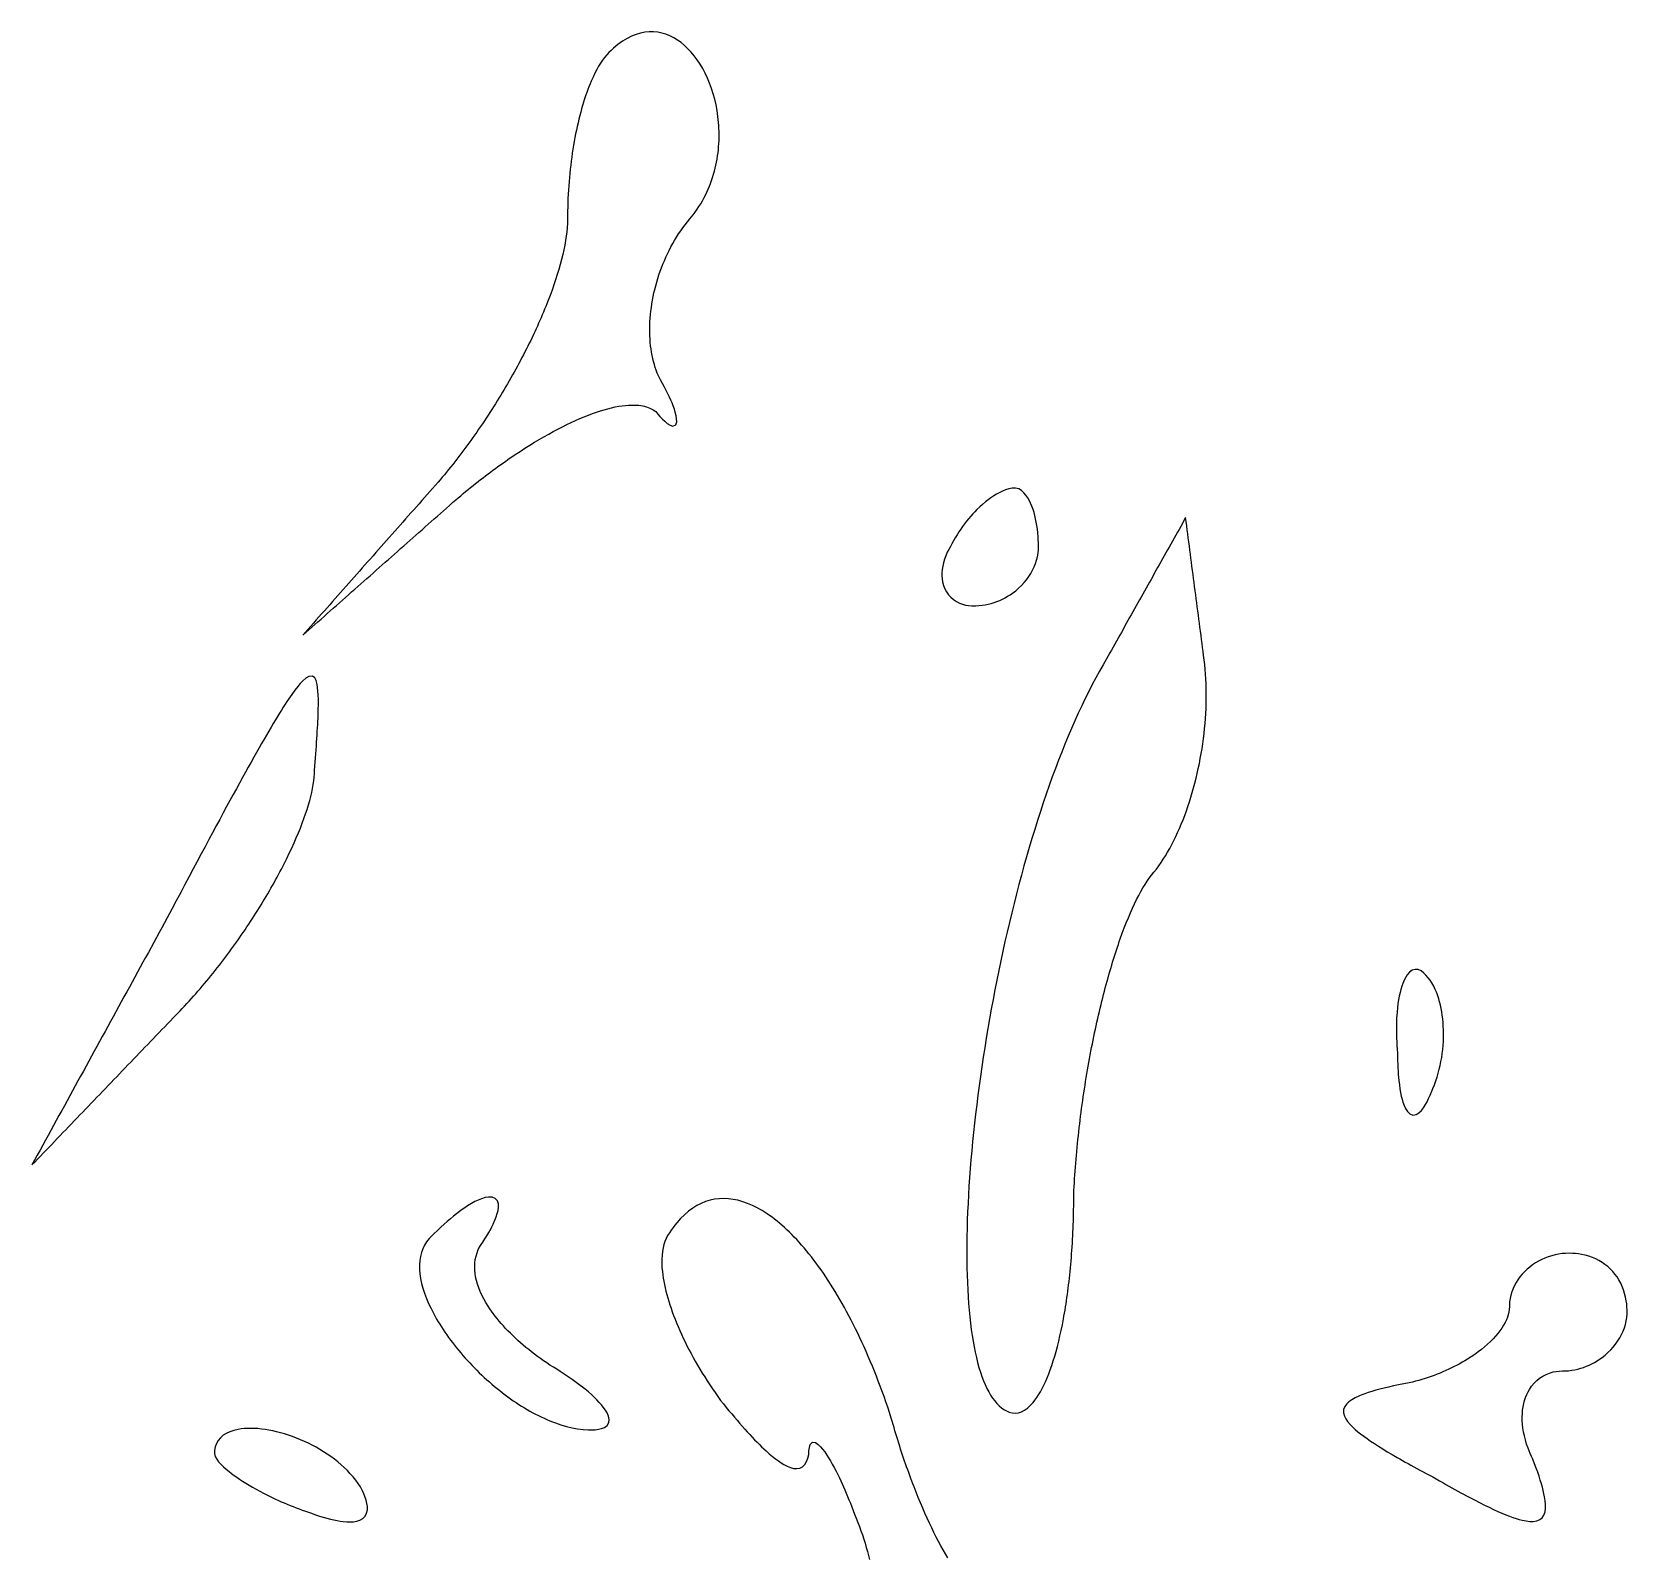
# Model space of a CAD drawing. Header units: metres. Extents: x 11 to 1970, y 60 to 2209.
# Drawn here: x 1389 to 1660, y 288.4 to 547.5 of the extents above; entities that cross this region are included whole.
import ezdxf

# ---------------------------------------------------------------- set-up
doc = ezdxf.new("R2010")
doc.units = ezdxf.units.M

msp = doc.modelspace()

# ---------------------------------------------------------------- linework, layer by layer
for points in [[(1487, 544), (1486.642754, 543.618616), (1486.291232, 543.195328), (1485.945758, 542.731432), (1485.606656, 542.228224), (1485.27425, 541.687), (1484.948864, 541.109056), (1484.630822, 540.495688), (1484.320448, 539.848192), (1484.018066, 539.167864), (1483.821078, 538.696712), (1483.627882, 538.211928), (1483.438574, 537.713896), (1483.25325, 537.203), (1483.072006, 536.679624), (1482.894938, 536.144152), (1482.722142, 535.596968), (1482.553714, 535.038456), (1482.38975, 534.469), (1482.230346, 533.888984), (1482.075598, 533.298792), (1481.925602, 532.698808), (1481.780454, 532.089416), (1481.64025, 531.471), (1481.505086, 530.843944), (1481.375058, 530.208632), (1481.250262, 529.565448), (1481.130794, 528.914776), (1481.01675, 528.257), (1480.908226, 527.592504), (1480.805318, 526.921672), (1480.708122, 526.244888), (1480.616734, 525.562536), (1480.53125, 524.875), (1480.451766, 524.182664), (1480.378378, 523.485912), (1480.311182, 522.785128), (1480.250274, 522.080696), (1480.19575, 521.373), (1480.147706, 520.662424), (1480.106238, 519.949352), (1480.071442, 519.234168), (1480.043414, 518.517256), (1480.02225, 517.799), (1480.008046, 517.079784), (1480.000898, 516.359992), (1479.997008, 515.667315), (1479.973216, 514.986105), (1479.926, 514.284375), (1479.855744, 513.562845), (1479.762832, 512.822235), (1479.647648, 512.063265), (1479.510576, 511.286655), (1479.352, 510.493125), (1479.172304, 509.683395), (1478.971872, 508.858185), (1478.751088, 508.018215), (1478.510336, 507.164205), (1478.25, 506.296875), (1477.970464, 505.416945), (1477.672112, 504.525135), (1477.355328, 503.622165), (1477.020496, 502.708755), (1476.668, 501.785625), (1476.298224, 500.853495), (1476.106976, 500.38428), (1475.911552, 499.913085), (1475.712, 499.44), (1475.508368, 498.965115), (1475.300704, 498.48852), (1475.089056, 498.010305), (1474.873472, 497.53056), (1474.654, 497.049375), (1474.430688, 496.56684), (1474.203584, 496.083045), (1473.972736, 495.59808), (1473.738192, 495.112035), (1473.5, 494.625), (1473.258208, 494.137065), (1473.012864, 493.64832), (1472.764016, 493.158855), (1472.511712, 492.66876), (1472.256, 492.178125), (1471.996928, 491.68704), (1471.734544, 491.195595), (1471.468896, 490.70388), (1471.200032, 490.211985), (1470.928, 489.72), (1470.652848, 489.228015), (1470.374624, 488.73612), (1470.093376, 488.244405), (1469.809152, 487.75296), (1469.522, 487.261875), (1469.231968, 486.77124), (1468.939104, 486.281145), (1468.643456, 485.79168), (1468.345072, 485.302935), (1468.044, 484.815), (1467.740288, 484.327965), (1467.433984, 483.84192), (1467.125136, 483.356955), (1466.813792, 482.87316), (1466.5, 482.390625), (1466.183808, 481.90944), (1465.865264, 481.429695), (1465.544416, 480.95148), (1465.221312, 480.474885), (1464.896, 480), (1464.568528, 479.526915), (1464.238944, 479.05572), (1463.907296, 478.586505), (1463.573632, 478.11936), (1463.238, 477.654375), (1462.900448, 477.19164), (1462.561024, 476.731245), (1462.219776, 476.27328), (1461.876752, 475.817835), (1461.532, 475.365), (1461.185568, 474.914865), (1460.837504, 474.46752), (1460.487856, 474.023055), (1460.136672, 473.58156), (1459.784, 473.143125), (1459.429888, 472.70784), (1459.074384, 472.275795), (1458.717536, 471.84708), (1458.359392, 471.421785), (1458, 471), (1457.54, 470.48), (1457.08, 469.96), (1456.62, 469.44), (1456.16, 468.92), (1455.7, 468.4), (1455.24, 467.88), (1454.78, 467.36), (1454.32, 466.84), (1453.86, 466.32), (1453.4, 465.8), (1452.94, 465.28), (1452.48, 464.76), (1452.02, 464.24), (1451.56, 463.72), (1451.1, 463.2), (1450.64, 462.68), (1450.18, 462.16), (1449.72, 461.64), (1449.26, 461.12), (1448.8, 460.6), (1448.34, 460.08), (1447.88, 459.56), (1447.42, 459.04), (1446.96, 458.52), (1446.5, 458), (1446.04, 457.48), (1445.58, 456.96), (1445.12, 456.44), (1444.66, 455.92), (1444.2, 455.4), (1443.74, 454.88), (1443.28, 454.36), (1442.82, 453.84), (1442.36, 453.32), (1441.9, 452.8), (1441.44, 452.28), (1440.98, 451.76), (1440.52, 451.24), (1440.06, 450.72), (1439.6, 450.2), (1439.14, 449.68), (1438.68, 449.16), (1438.22, 448.64), (1437.76, 448.12), (1437.3, 447.6), (1436.84, 447.08), (1436.38, 446.56), (1435.92, 446.04), (1435.46, 445.52), (1435, 445), (1435.52, 445.46), (1436.04, 445.92), (1436.56, 446.38), (1437.08, 446.84), (1437.6, 447.3), (1438.12, 447.76), (1438.64, 448.22), (1439.16, 448.68), (1439.68, 449.14), (1440.2, 449.6), (1440.72, 450.06), (1441.24, 450.52), (1441.76, 450.98), (1442.28, 451.44), (1442.8, 451.9), (1443.32, 452.36), (1443.84, 452.82), (1444.36, 453.28), (1444.88, 453.74), (1445.4, 454.2), (1445.92, 454.66), (1446.44, 455.12), (1446.96, 455.58), (1447.48, 456.04), (1448, 456.5), (1448.52, 456.96), (1449.04, 457.42), (1449.56, 457.88), (1450.08, 458.34), (1450.6, 458.8), (1451.12, 459.26), (1451.64, 459.72), (1452.16, 460.18), (1452.68, 460.64), (1453.2, 461.1), (1453.72, 461.56), (1454.24, 462.02), (1454.76, 462.48), (1455.28, 462.94), (1455.8, 463.4), (1456.32, 463.86), (1456.84, 464.32), (1457.36, 464.78), (1457.88, 465.24), (1458.4, 465.7), (1458.92, 466.16), (1459.44, 466.62), (1459.96, 467.08), (1460.48, 467.54), (1461, 468), (1461.420289, 468.358494), (1461.841112, 468.713952), (1462.262403, 469.066338), (1462.684096, 469.415616), (1463.106125, 469.76175), (1463.528424, 470.104704), (1463.950927, 470.444442), (1464.373568, 470.780928), (1464.796281, 471.114126), (1465.219, 471.444), (1465.641659, 471.770514), (1466.064192, 472.093632), (1466.486533, 472.413318), (1466.908616, 472.729536), (1467.330375, 473.04225), (1467.751744, 473.351424), (1468.172657, 473.657022), (1468.593048, 473.959008), (1469.012851, 474.257346), (1469.432, 474.552), (1469.850429, 474.842934), (1470.268072, 475.130112), (1470.684863, 475.413498), (1471.100736, 475.693056), (1471.929464, 476.240544), (1472.753728, 476.772288), (1473.573, 477.288), (1474.386752, 477.787392), (1475.194456, 478.270176), (1475.995584, 478.736064), (1476.789608, 479.184768), (1477.576, 479.616), (1478.354232, 480.029472), (1479.123776, 480.424896), (1479.884104, 480.801984), (1480.634688, 481.160448), (1481.375, 481.5), (1482.104512, 481.820352), (1482.822696, 482.121216), (1483.529024, 482.402304), (1484.222968, 482.663328), (1484.904, 482.904), (1485.571592, 483.124032), (1486.225216, 483.323136), (1486.864344, 483.501024), (1487.488448, 483.657408), (1488.097, 483.792), (1488.689472, 483.904512), (1489.265336, 483.994656), (1489.824064, 484.062144), (1490.365128, 484.106688), (1490.888, 484.128), (1491.392152, 484.125792), (1492.112125, 484.07775), (1492.787008, 483.975168), (1493.415019, 483.817074), (1493.994376, 483.602496), (1494.523297, 483.330462), (1495, 483), (1495.351846, 482.571492), (1495.687168, 482.185536), (1496.108, 481.736), (1496.498112, 481.359424), (1496.941382, 480.988964), (1497.40625, 480.6875), (1497.908026, 480.519852), (1498.39525, 480.7455), (1498.540672, 481.268544), (1498.528, 481.776), (1498.44825, 482.2915), (1498.304, 482.888), (1498.141152, 483.421504), (1497.935296, 484.003392), (1497.752218, 484.470636), (1497.544192, 484.963584), (1497.310894, 485.481588), (1497.052, 486.024), (1496.767186, 486.590172), (1496.456128, 487.179456), (1496.118502, 487.791204), (1495.767192, 488.427112), (1495.444875, 489.093625), (1495.247857, 489.554427), (1495.065071, 490.027781), (1494.896469, 490.513159), (1494.742003, 491.010033), (1494.601625, 491.517875), (1494.475287, 492.036157), (1494.362941, 492.564351), (1494.264539, 493.101929), (1494.180033, 493.648363), (1494.109375, 494.203125), (1494.052517, 494.765687), (1494.009411, 495.335521), (1493.980009, 495.912099), (1493.964263, 496.494893), (1493.962125, 497.083375), (1493.973547, 497.677017), (1493.998481, 498.275291), (1494.036879, 498.877669), (1494.088693, 499.483623), (1494.153875, 500.092625), (1494.232377, 500.704147), (1494.324151, 501.317661), (1494.429149, 501.932639), (1494.547323, 502.548553), (1494.678625, 503.164875), (1494.823007, 503.781077), (1494.980421, 504.396631), (1495.150819, 505.011009), (1495.334153, 505.623683), (1495.530375, 506.234125), (1495.739437, 506.841807), (1495.961291, 507.446201), (1496.195889, 508.046779), (1496.443183, 508.643013), (1496.703125, 509.234375), (1496.975667, 509.820337), (1497.260761, 510.400371), (1497.558359, 510.973949), (1497.868413, 511.540543), (1498.190875, 512.099625), (1498.525697, 512.650667), (1498.872831, 513.193141), (1499.232229, 513.726519), (1499.603843, 514.250273), (1499.987625, 514.763875), (1500.383527, 515.266797), (1500.791501, 515.758511), (1501.352525, 516.45325), (1501.6902, 516.9128), (1502.013175, 517.37835), (1502.3216, 517.8496), (1502.615625, 518.32625), (1502.8954, 518.808), (1503.161075, 519.29455), (1503.4128, 519.7856), (1503.650725, 520.28085), (1503.875, 520.78), (1504.085775, 521.28275), (1504.2832, 521.7888), (1504.467425, 522.29785), (1504.6386, 522.8096), (1504.796875, 523.32375), (1504.9424, 523.84), (1505.075325, 524.35805), (1505.1958, 524.8776), (1505.303975, 525.39835), (1505.4, 525.92), (1505.484025, 526.44225), (1505.5562, 526.9648), (1505.616675, 527.48735), (1505.6656, 528.0096), (1505.703125, 528.53125), (1505.7294, 529.052), (1505.744575, 529.57155), (1505.7488, 530.0896), (1505.742225, 530.60585), (1505.725, 531.12), (1505.697275, 531.63175), (1505.6592, 532.1408), (1505.610925, 532.64685), (1505.5526, 533.1496), (1505.484375, 533.64875), (1505.4064, 534.144), (1505.2218, 535.1216), (1505, 536.08), (1504.7422, 537.0168), (1504.4496, 537.9296), (1504.1234, 538.816), (1503.7648, 539.6736), (1503.375, 540.5), (1502.9552, 541.2928), (1502.5066, 542.0496), (1502.0304, 542.768), (1501.5278, 543.4456), (1501, 544.08), (1500.4482, 544.6688), (1499.8736, 545.2096), (1499.2774, 545.7), (1498.6608, 546.1376), (1498.025, 546.52), (1497.3712, 546.8448), (1496.7006, 547.1096), (1496.0144, 547.312), (1495.3138, 547.4496), (1494.6, 547.52), (1493.8742, 547.5208), (1493.1376, 547.4496), (1492.3914, 547.304), (1491.6368, 547.0816), (1490.875, 546.78), (1490.1072, 546.3968), (1489.3346, 545.9296), (1488.5584, 545.376), (1487.7798, 544.7336), (1487.389975, 544.37835), (1487, 544)], [(1545, 460), (1544.743446, 459.550135), (1544.513568, 459.10108), (1544.248, 458.505), (1544.028512, 457.91372), (1543.854336, 457.32916), (1543.724704, 456.75324), (1543.638848, 456.18788), (1543.596, 455.635), (1543.595392, 455.09652), (1543.636256, 454.57436), (1543.717824, 454.07044), (1543.875854, 453.469115), (1544.094784, 452.90304), (1544.373114, 452.375965), (1544.709344, 451.89164), (1545.101974, 451.453815), (1545.549504, 451.06624), (1546.050434, 450.732665), (1546.603264, 450.45684), (1547.081888, 450.28028), (1547.592, 450.145), (1548.132832, 450.05292), (1548.703616, 450.00596), (1549.358768, 450.00596), (1549.892, 450.036875), (1550.418752, 450.09344), (1550.938376, 450.174845), (1551.450224, 450.28028), (1551.953648, 450.408935), (1552.448, 450.56), (1552.932632, 450.732665), (1553.406896, 450.92612), (1553.870144, 451.139555), (1554.321728, 451.37216), (1554.761, 451.623125), (1555.187312, 451.89164), (1555.600016, 452.176895), (1556.128, 452.581875), (1556.629104, 453.013255), (1557.101792, 453.469115), (1557.544528, 453.947535), (1557.955776, 454.446595), (1558.334, 454.964375), (1558.677664, 455.498955), (1558.985232, 456.048415), (1559.255168, 456.610835), (1559.485936, 457.184295), (1559.676, 457.766875), (1559.823824, 458.356655), (1559.927872, 458.951715), (1559.986608, 459.550135), (1559.999402, 460.179398), (1559.990528, 460.710272), (1559.971286, 461.229914), (1559.942, 461.738), (1559.887888, 462.396912), (1559.817264, 463.033936), (1559.730896, 463.648304), (1559.629552, 464.239248), (1559.514, 464.806), (1559.385008, 465.347792), (1559.243344, 465.863856), (1559.089776, 466.353424), (1558.882246, 466.926954), (1558.658816, 467.456384), (1558.420986, 467.940214), (1558.170256, 468.376944), (1557.854464, 468.836736), (1557.524848, 469.223952), (1557.126282, 469.580518), (1556.657338, 469.857462), (1556.119984, 469.995216), (1555.5355, 469.97025), (1554.942724, 469.857462), (1554.422784, 469.700992), (1553.882444, 469.489322), (1553.324704, 469.223952), (1552.868, 468.974), (1552.403616, 468.691408), (1551.933088, 468.376944), (1551.457952, 468.031376), (1550.979744, 467.655472), (1550.5, 467.25), (1550.020256, 466.815728), (1549.542048, 466.353424), (1549.185324, 465.988762), (1548.830976, 465.609088), (1548.479652, 465.214726), (1548.132, 464.806), (1547.788668, 464.383234), (1547.450304, 463.946752), (1547.117556, 463.496878), (1546.791072, 463.033936), (1546.4715, 462.55825), (1546.159488, 462.070144), (1545.855684, 461.569942), (1545.560736, 461.057968), (1545.275292, 460.534546), (1545, 460)], [(1571, 440), (1570.373314, 438.905428), (1569.753312, 437.782224), (1569.140078, 436.631156), (1568.533696, 435.452992), (1567.93425, 434.2485), (1567.341824, 433.018448), (1566.756502, 431.763604), (1566.178368, 430.484736), (1565.607506, 429.182612), (1565.044, 427.858), (1564.487934, 426.511668), (1563.939392, 425.144384), (1563.398458, 423.756916), (1562.865216, 422.350032), (1562.33975, 420.9245), (1561.822144, 419.481088), (1561.312482, 418.020564), (1560.810848, 416.543696), (1560.317326, 415.051252), (1559.832, 413.544), (1559.354954, 412.022708), (1558.886272, 410.488144), (1558.426038, 408.941076), (1557.974336, 407.382272), (1557.53125, 405.8125), (1557.096864, 404.232528), (1556.671262, 402.643124), (1556.254528, 401.045056), (1555.846746, 399.439092), (1555.448, 397.826), (1555.058374, 396.206548), (1554.677952, 394.581504), (1554.306818, 392.951636), (1553.945056, 391.317712), (1553.59275, 389.6805), (1553.249984, 388.040768), (1552.916842, 386.399284), (1552.593408, 384.756816), (1552.279766, 383.114132), (1551.976, 381.472), (1551.682194, 379.831188), (1551.398432, 378.192464), (1551.124798, 376.556596), (1550.861376, 374.924352), (1550.60825, 373.2965), (1550.365504, 371.673808), (1550.133222, 370.057044), (1549.911488, 368.446976), (1549.700386, 366.844372), (1549.5, 365.25), (1549.310414, 363.664628), (1549.131712, 362.089024), (1548.963978, 360.523956), (1548.807296, 358.970192), (1548.66175, 357.4285), (1548.527424, 355.899648), (1548.404402, 354.384404), (1548.292768, 352.883536), (1548.192606, 351.397812), (1548.104, 349.928), (1548.027034, 348.474868), (1547.961792, 347.039184), (1547.908358, 345.621716), (1547.866816, 344.223232), (1547.83725, 342.8445), (1547.819744, 341.486288), (1547.814382, 340.149364), (1547.821248, 338.834496), (1547.840426, 337.542452), (1547.872, 336.274), (1547.916054, 335.029908), (1547.972672, 333.810944), (1548.041938, 332.617876), (1548.123936, 331.451472), (1548.21875, 330.3125), (1548.326464, 329.201728), (1548.447162, 328.119924), (1548.580928, 327.067856), (1548.727846, 326.046292), (1548.888, 325.056), (1549.061474, 324.097748), (1549.248352, 323.172304), (1549.448718, 322.280436), (1549.662656, 321.422912), (1549.89025, 320.6005), (1550.131584, 319.813968), (1550.386742, 319.064084), (1550.655808, 318.351616), (1550.938866, 317.677332), (1551.236, 317.042), (1551.547294, 316.446388), (1551.872832, 315.891264), (1552.212698, 315.377396), (1552.566976, 314.905552), (1552.93575, 314.4765), (1553.319104, 314.091008), (1553.717122, 313.749844), (1554.129888, 313.453776), (1555, 313), (1555.537192, 312.870922), (1556.068336, 312.842176), (1556.592784, 312.911494), (1557.109888, 313.076608), (1557.619, 313.33525), (1558.119472, 313.685152), (1558.610656, 314.124046), (1559.091904, 314.649664), (1559.406896, 315.047136), (1559.716992, 315.481472), (1560.022, 315.952), (1560.321728, 316.458048), (1560.615984, 316.998944), (1560.904576, 317.574016), (1561.187312, 318.182592), (1561.464, 318.824), (1561.734448, 319.497568), (1561.998464, 320.202624), (1562.255856, 320.938496), (1562.506432, 321.704512), (1562.75, 322.5), (1562.986368, 323.324288), (1563.215344, 324.176704), (1563.436736, 325.056576), (1563.650352, 325.963232), (1563.856, 326.896), (1564.053488, 327.854208), (1564.242624, 328.837184), (1564.334, 329.33775), (1564.423216, 329.844256), (1564.510248, 330.356618), (1564.595072, 330.874752), (1564.677664, 331.398574), (1564.758, 331.928), (1564.836056, 332.462946), (1564.911808, 333.003328), (1564.985232, 333.549062), (1565.056304, 334.100064), (1565.125, 334.65625), (1565.191296, 335.217536), (1565.255168, 335.783838), (1565.316592, 336.355072), (1565.375544, 336.931154), (1565.432, 337.512), (1565.485936, 338.097526), (1565.537328, 338.687648), (1565.586152, 339.282282), (1565.632384, 339.881344), (1565.676, 340.48475), (1565.716976, 341.092416), (1565.755288, 341.704258), (1565.790912, 342.320192), (1565.823824, 342.940134), (1565.854, 343.564), (1565.881416, 344.191706), (1565.906048, 344.823168), (1565.927872, 345.458302), (1565.946864, 346.097024), (1565.963, 346.73925), (1565.976256, 347.384896), (1565.986608, 348.033878), (1565.994032, 348.686112), (1565.998504, 349.341514), (1566, 350), (1566.031495, 350.660582), (1566.06596, 351.322256), (1566.103365, 351.984914), (1566.14368, 352.648448), (1566.186875, 353.31275), (1566.23292, 353.977712), (1566.281785, 354.643226), (1566.33344, 355.309184), (1566.387855, 355.975478), (1566.445, 356.642), (1566.504845, 357.308642), (1566.56736, 357.975296), (1566.632515, 358.641854), (1566.70028, 359.308208), (1566.770625, 359.97425), (1566.84352, 360.639872), (1566.918935, 361.304966), (1566.99684, 361.969424), (1567.077205, 362.633138), (1567.16, 363.296), (1567.245195, 363.957902), (1567.33276, 364.618736), (1567.422665, 365.278394), (1567.51488, 365.936768), (1567.609375, 366.59375), (1567.70612, 367.249232), (1567.805085, 367.903106), (1567.90624, 368.555264), (1568.009555, 369.205598), (1568.115, 369.854), (1568.222545, 370.500362), (1568.33216, 371.144576), (1568.443815, 371.786534), (1568.55748, 372.426128), (1568.673125, 373.06325), (1568.79072, 373.697792), (1568.910235, 374.329646), (1569.03164, 374.958704), (1569.154905, 375.584858), (1569.28, 376.208), (1569.406895, 376.828022), (1569.53556, 377.444816), (1569.665965, 378.058274), (1569.79808, 378.668288), (1569.931875, 379.27475), (1570.06732, 379.877552), (1570.204385, 380.476586), (1570.34304, 381.071744), (1570.483255, 381.662918), (1570.625, 382.25), (1570.768245, 382.832882), (1570.91296, 383.411456), (1571.059115, 383.985614), (1571.20668, 384.555248), (1571.355625, 385.12025), (1571.50592, 385.680512), (1571.657535, 386.235926), (1571.81044, 386.786384), (1571.964605, 387.331778), (1572.12, 387.872), (1572.276595, 388.406942), (1572.43436, 388.936496), (1572.593265, 389.460554), (1572.75328, 389.979008), (1572.914375, 390.49175), (1573.07652, 390.998672), (1573.239685, 391.499666), (1573.40384, 391.994624), (1573.568955, 392.483438), (1573.735, 392.966), (1573.901945, 393.442202), (1574.238415, 394.375094), (1574.578125, 395.28125), (1574.920835, 396.159806), (1575.266305, 397.009898), (1575.614295, 397.830662), (1575.964565, 398.621234), (1576.316875, 399.38075), (1576.670985, 400.108346), (1577.026655, 400.803158), (1577.383645, 401.464322), (1577.741715, 402.090974), (1578.100625, 402.68225), (1578.460135, 403.237286), (1578.820005, 403.755218), (1579.209097, 404.242687), (1579.621819, 404.743949), (1580.027125, 405.265875), (1580.424871, 405.807841), (1580.814913, 406.369223), (1581.197107, 406.949397), (1581.571309, 407.547739), (1581.937375, 408.163625), (1582.295161, 408.796431), (1582.644523, 409.445533), (1582.985317, 410.110307), (1583.317399, 410.790129), (1583.640625, 411.484375), (1583.954851, 412.192421), (1584.259933, 412.913643), (1584.555727, 413.647417), (1584.842089, 414.393119), (1585.118875, 415.150125), (1585.385941, 415.917811), (1585.643143, 416.695553), (1585.890337, 417.482727), (1586.127379, 418.278709), (1586.354125, 419.082875), (1586.570431, 419.894601), (1586.776153, 420.713263), (1586.971147, 421.538237), (1587.155269, 422.368899), (1587.328375, 423.204625), (1587.490321, 424.044791), (1587.640963, 424.888773), (1587.780157, 425.735947), (1587.907759, 426.585689), (1588.023625, 427.437375), (1588.127611, 428.290381), (1588.219573, 429.144083), (1588.299367, 429.997857), (1588.366849, 430.851079), (1588.421875, 431.703125), (1588.464301, 432.553371), (1588.493983, 433.401193), (1588.510777, 434.245967), (1588.514539, 435.087069), (1588.505125, 435.923875), (1588.482391, 436.755761), (1588.446193, 437.582103), (1588.396387, 438.402277), (1588.332829, 439.215659), (1588.255375, 440.021625), (1588.163881, 440.819551), (1588.058203, 441.608813), (1587.97, 442.23), (1587.88, 442.92), (1587.79, 443.61), (1587.7, 444.3), (1587.61, 444.99), (1587.52, 445.68), (1587.43, 446.37), (1587.34, 447.06), (1587.25, 447.75), (1587.16, 448.44), (1587.07, 449.13), (1586.98, 449.82), (1586.89, 450.51), (1586.8, 451.2), (1586.71, 451.89), (1586.62, 452.58), (1586.53, 453.27), (1586.44, 453.96), (1586.35, 454.65), (1586.26, 455.34), (1586.17, 456.03), (1586.08, 456.72), (1585.99, 457.41), (1585.9, 458.1), (1585.81, 458.79), (1585.72, 459.48), (1585.63, 460.17), (1585.54, 460.86), (1585.45, 461.55), (1585.36, 462.24), (1585.27, 462.93), (1585.18, 463.62), (1585.09, 464.31), (1585, 465), (1584.72, 464.5), (1584.44, 464), (1584.16, 463.5), (1583.88, 463), (1583.6, 462.5), (1583.32, 462), (1583.04, 461.5), (1582.76, 461), (1582.48, 460.5), (1582.2, 460), (1581.92, 459.5), (1581.64, 459), (1581.36, 458.5), (1581.08, 458), (1580.8, 457.5), (1580.52, 457), (1580.24, 456.5), (1579.96, 456), (1579.68, 455.5), (1579.4, 455), (1579.12, 454.5), (1578.84, 454), (1578.56, 453.5), (1578.28, 453), (1578, 452.5), (1577.72, 452), (1577.44, 451.5), (1577.16, 451), (1576.88, 450.5), (1576.6, 450), (1576.32, 449.5), (1576.04, 449), (1575.76, 448.5), (1575.48, 448), (1575.2, 447.5), (1574.92, 447), (1574.64, 446.5), (1574.36, 446), (1574.08, 445.5), (1573.8, 445), (1573.52, 444.5), (1573.24, 444), (1572.96, 443.5), (1572.68, 443), (1572.4, 442.5), (1572.12, 442), (1571.84, 441.5), (1571.56, 441), (1571.28, 440.5), (1571, 440)], [(1412, 397), (1411.54, 396.16), (1411.08, 395.32), (1410.62, 394.48), (1410.16, 393.64), (1409.7, 392.8), (1409.24, 391.96), (1408.78, 391.12), (1408.32, 390.28), (1407.86, 389.44), (1407.4, 388.6), (1406.94, 387.76), (1406.48, 386.92), (1406.02, 386.08), (1405.56, 385.24), (1405.1, 384.4), (1404.64, 383.56), (1404.18, 382.72), (1403.72, 381.88), (1403.26, 381.04), (1402.8, 380.2), (1402.34, 379.36), (1401.88, 378.52), (1401.42, 377.68), (1400.96, 376.84), (1400.5, 376), (1400.04, 375.16), (1399.58, 374.32), (1399.12, 373.48), (1398.66, 372.64), (1398.2, 371.8), (1397.74, 370.96), (1397.28, 370.12), (1396.82, 369.28), (1396.36, 368.44), (1395.9, 367.6), (1395.44, 366.76), (1394.98, 365.92), (1394.52, 365.08), (1394.06, 364.24), (1393.6, 363.4), (1393.14, 362.56), (1392.68, 361.72), (1392.22, 360.88), (1391.76, 360.04), (1391.3, 359.2), (1390.84, 358.36), (1390.38, 357.52), (1389.92, 356.68), (1389.46, 355.84), (1389, 355), (1389.48, 355.5), (1389.96, 356), (1390.44, 356.5), (1390.92, 357), (1391.4, 357.5), (1391.88, 358), (1392.36, 358.5), (1392.84, 359), (1393.32, 359.5), (1393.8, 360), (1394.28, 360.5), (1394.76, 361), (1395.24, 361.5), (1395.72, 362), (1396.2, 362.5), (1396.68, 363), (1397.16, 363.5), (1397.64, 364), (1398.12, 364.5), (1398.6, 365), (1399.08, 365.5), (1399.56, 366), (1400.04, 366.5), (1400.52, 367), (1401, 367.5), (1401.48, 368), (1401.96, 368.5), (1402.44, 369), (1402.92, 369.5), (1403.4, 370), (1403.88, 370.5), (1404.36, 371), (1404.84, 371.5), (1405.32, 372), (1405.8, 372.5), (1406.28, 373), (1406.76, 373.5), (1407.24, 374), (1407.72, 374.5), (1408.2, 375), (1408.68, 375.5), (1409.16, 376), (1409.64, 376.5), (1410.12, 377), (1410.6, 377.5), (1411.08, 378), (1411.56, 378.5), (1412.04, 379), (1412.52, 379.5), (1413, 380), (1413.389391, 380.392082), (1413.777528, 380.788256), (1414.164357, 381.188414), (1414.549824, 381.592448), (1414.933875, 382.00025), (1415.316456, 382.411712), (1415.697513, 382.826726), (1416.076992, 383.245184), (1416.454839, 383.666978), (1416.831, 384.092), (1417.205421, 384.520142), (1417.578048, 384.951296), (1417.948827, 385.385354), (1418.317704, 385.822208), (1418.684625, 386.26175), (1419.049536, 386.703872), (1419.412383, 387.148466), (1419.773112, 387.595424), (1420.131669, 388.044638), (1420.488, 388.496), (1420.842051, 388.949402), (1421.193768, 389.404736), (1421.543097, 389.861894), (1421.889984, 390.320768), (1422.234375, 390.78125), (1422.576216, 391.243232), (1422.915453, 391.706606), (1423.252032, 392.171264), (1423.585899, 392.637098), (1423.917, 393.104), (1424.245281, 393.571862), (1424.570688, 394.040576), (1424.893167, 394.510034), (1425.212664, 394.980128), (1425.529125, 395.45075), (1425.842496, 395.921792), (1426.152723, 396.393146), (1426.459752, 396.864704), (1426.763529, 397.336358), (1427.064, 397.808), (1427.361111, 398.279522), (1427.654808, 398.750816), (1427.945037, 399.221774), (1428.231744, 399.692288), (1428.514875, 400.16225), (1428.794376, 400.631552), (1429.070193, 401.100086), (1429.342272, 401.567744), (1429.610559, 402.034418), (1429.875, 402.5), (1430.135541, 402.964382), (1430.392128, 403.427456), (1430.644707, 403.889114), (1430.893224, 404.349248), (1431.137625, 404.80775), (1431.377856, 405.264512), (1431.613863, 405.719426), (1431.845592, 406.172384), (1432.072989, 406.623278), (1432.296, 407.072), (1432.728648, 407.962496), (1433.143104, 408.843008), (1433.538936, 409.712672), (1433.915712, 410.570624), (1434.273, 411.416), (1434.610368, 412.247936), (1434.927384, 413.065568), (1435.223616, 413.868032), (1435.498632, 414.654464), (1435.752, 415.424), (1435.983288, 416.175776), (1436.192064, 416.908928), (1436.377896, 417.622592), (1436.540352, 418.315904), (1436.679, 418.988), (1436.793408, 419.638016), (1436.883144, 420.265088), (1436.947776, 420.868352), (1436.986872, 421.446944), (1437, 422), (1437.059078, 422.742178), (1437.116224, 423.468624), (1437.171306, 424.179206), (1437.224192, 424.873792), (1437.27475, 425.55225), (1437.322848, 426.214448), (1437.368354, 426.860254), (1437.411136, 427.489536), (1437.451062, 428.102162), (1437.488, 428.698), (1437.521818, 429.276918), (1437.552384, 429.838784), (1437.579566, 430.383466), (1437.603232, 430.910832), (1437.62325, 431.42075), (1437.651814, 432.387714), (1437.664202, 433.283302), (1437.659358, 434.106458), (1437.636226, 434.856126), (1437.59375, 435.53125), (1437.530874, 436.130774), (1437.446542, 436.653642), (1437.277504, 437.291904), (1437.05425, 437.75175), (1436.666082, 438.081182), (1436.023552, 438.025152), (1435.547794, 437.735694), (1435, 437.25), (1434.593024, 436.815424), (1434.151392, 436.290992), (1433.674048, 435.675648), (1433.159936, 434.968336), (1432.608, 434.168), (1432.317518, 433.732618), (1432.017184, 433.273584), (1431.706866, 432.790766), (1431.386432, 432.284032), (1431.05575, 431.75325), (1430.714688, 431.198288), (1430.363114, 430.619014), (1430.000896, 430.015296), (1429.627902, 429.387002), (1429.244, 428.734), (1428.849058, 428.056158), (1428.442944, 427.353344), (1428.025526, 426.625426), (1427.596672, 425.872272), (1427.15625, 425.09375), (1426.704128, 424.289728), (1426.240174, 423.460074), (1425.764256, 422.604656), (1425.276242, 421.723342), (1424.776, 420.816), (1424.263398, 419.882498), (1423.738304, 418.922704), (1423.200586, 417.936486), (1422.650112, 416.923712), (1422.08675, 415.88425), (1421.510368, 414.817968), (1420.920834, 413.724734), (1420.318016, 412.604416), (1419.701782, 411.456882), (1419.072, 410.282), (1418.428538, 409.079638), (1417.771264, 407.849664), (1417.100046, 406.591946), (1416.414752, 405.306352), (1415.71525, 403.99275), (1415.001408, 402.651008), (1414.273094, 401.280994), (1413.530176, 399.882576), (1412.772522, 398.455622), (1412, 397)], [(1621, 374), (1621.003576, 373.349624), (1621.014208, 372.718592), (1621.031752, 372.107048), (1621.056064, 371.515136), (1621.087, 370.943), (1621.124416, 370.390784), (1621.168168, 369.858632), (1621.218112, 369.346688), (1621.304323, 368.616977), (1621.403656, 367.933544), (1621.515625, 367.296875), (1621.639744, 366.707456), (1621.775527, 366.165773), (1621.922488, 365.672312), (1622.134984, 365.090216), (1622.365336, 364.595864), (1622.676631, 364.103069), (1623.081469, 363.698231), (1623.592, 363.488), (1624.137811, 363.565889), (1624.629049, 363.866651), (1625.051944, 364.285256), (1625.397496, 364.731704), (1625.748232, 365.278568), (1626.013993, 365.755307), (1626.281536, 366.289664), (1626.550375, 366.882125), (1626.820024, 367.533176), (1627, 368), (1627.259254, 368.635184), (1627.497232, 369.279872), (1627.714258, 369.932768), (1627.910656, 370.592576), (1628.08675, 371.258), (1628.242864, 371.927744), (1628.379322, 372.600512), (1628.496448, 373.275008), (1628.594566, 373.949936), (1628.674, 374.624), (1628.735074, 375.295904), (1628.778112, 375.964352), (1628.803438, 376.628048), (1628.811376, 377.285696), (1628.80225, 377.936), (1628.776384, 378.577664), (1628.734102, 379.209392), (1628.675728, 379.829888), (1628.601586, 380.437856), (1628.512, 381.032), (1628.407294, 381.611024), (1628.287792, 382.173632), (1628.153818, 382.718528), (1628.005696, 383.244416), (1627.84375, 383.75), (1627.668304, 384.233984), (1627.413936, 384.843456), (1627.136912, 385.409152), (1626.838, 385.928), (1626.517968, 386.396928), (1626.177584, 386.812864), (1625.820032, 387.22804), (1625.460864, 387.61308), (1625.015324, 387.963655), (1624.489652, 388.197565), (1623.978668, 388.233835), (1623.487556, 388.078945), (1623.0215, 387.739375), (1622.656, 387.32), (1622.380736, 386.89792), (1622.122368, 386.40096), (1621.882432, 385.83104), (1621.7155, 385.356875), (1621.560448, 384.84356), (1621.417924, 384.291905), (1621.288576, 383.70272), (1621.173052, 383.076815), (1621.072, 382.415), (1620.986068, 381.718085), (1620.915904, 380.98688), (1620.878208, 380.48076), (1620.848, 379.96), (1620.825472, 379.42484), (1620.810816, 378.87552), (1620.804224, 378.31228), (1620.805888, 377.73536), (1620.816, 377.145), (1620.834752, 376.54144), (1620.862336, 375.92492), (1620.898944, 375.29568), (1620.944768, 374.65396), (1621, 374)], [(1457, 343), (1456.495712, 342.499936), (1456.061696, 341.961088), (1455.696224, 341.385472), (1455.397568, 340.775104), (1455.164, 340.132), (1454.993792, 339.458176), (1454.885216, 338.755648), (1454.836544, 338.026432), (1454.846048, 337.272544), (1454.912, 336.496), (1455.032672, 335.698816), (1455.206336, 334.883008), (1455.431264, 334.050592), (1455.705728, 333.203584), (1456.028, 332.344), (1456.396352, 331.473856), (1456.809056, 330.595168), (1457.264384, 329.709952), (1457.507492, 329.265526), (1457.760608, 328.820224), (1458.023516, 328.374298), (1458.296, 327.928), (1458.577844, 327.481582), (1458.868832, 327.035296), (1459.168748, 326.589394), (1459.477376, 326.144128), (1459.7945, 325.69975), (1460.119904, 325.256512), (1460.453372, 324.814666), (1460.794688, 324.374464), (1461.143636, 323.936158), (1461.5, 323.5), (1461.863564, 323.066242), (1462.234112, 322.635136), (1462.611428, 322.206934), (1462.995296, 321.781888), (1463.3855, 321.36025), (1463.781824, 320.942272), (1464.184052, 320.528206), (1464.591968, 320.118304), (1465.005356, 319.712818), (1465.424, 319.312), (1465.847684, 318.916102), (1466.276192, 318.525376), (1466.709308, 318.140074), (1467.146816, 317.760448), (1467.5885, 317.38675), (1468.034144, 317.019232), (1468.483532, 316.658146), (1468.936448, 316.303744), (1469.392676, 315.956278), (1469.852, 315.616), (1470.314204, 315.283162), (1470.779072, 314.958016), (1471.246388, 314.640814), (1471.715936, 314.331808), (1472.1875, 314.03125), (1472.660864, 313.739392), (1473.135812, 313.456486), (1473.612128, 313.182784), (1474.089596, 312.918538), (1474.568, 312.664), (1475.047124, 312.419422), (1475.526752, 312.185056), (1476.006668, 311.961154), (1476.486656, 311.747968), (1476.9665, 311.54575), (1477.445984, 311.354752), (1477.924892, 311.175226), (1478.403008, 311.007424), (1478.880116, 310.851598), (1479.830444, 310.576882), (1480.774148, 310.353094), (1481.7095, 310.18225), (1482.634772, 310.066366), (1483.548236, 310.007458), (1484.177302, 310.001496), (1484.676928, 310.023744), (1485.268224, 310.093952), (1485.774656, 310.209088), (1486.289526, 310.413848), (1486.736034, 310.744832), (1487.024, 311.242), (1487.074112, 311.757376), (1486.945376, 312.349648), (1486.703346, 312.898208), (1486.422602, 313.370896), (1486.06525, 313.872), (1485.747424, 314.265552), (1485.387262, 314.673576), (1484.985088, 315.095424), (1484.541226, 315.530448), (1484.056, 315.978), (1483.529734, 316.437432), (1482.962752, 316.908096), (1482.562304, 317.227792), (1482.144, 317.552), (1481.707936, 317.880528), (1481.254208, 318.213184), (1480.782912, 318.549776), (1480.294144, 318.890112), (1479.788, 319.234), (1479.264576, 319.581248), (1478.723968, 319.931664), (1478.166272, 320.285056), (1477.591584, 320.641232), (1477, 321), (1476.463648, 321.362368), (1475.934784, 321.729344), (1475.413696, 322.100736), (1474.900672, 322.476352), (1474.396, 322.856), (1473.899968, 323.239488), (1473.412864, 323.626624), (1472.934976, 324.017216), (1472.466592, 324.411072), (1472.008, 324.808), (1471.559488, 325.207808), (1471.121344, 325.610304), (1470.693856, 326.015296), (1470.277312, 326.422592), (1469.872, 326.832), (1469.478208, 327.243328), (1469.096224, 327.656384), (1468.726336, 328.070976), (1468.368832, 328.486912), (1468.024, 328.904), (1467.692128, 329.322048), (1467.373504, 329.740864), (1467.068416, 330.160256), (1466.777152, 330.580032), (1466.5, 331), (1466.111362, 331.629892), (1465.756096, 332.259136), (1465.435174, 332.887084), (1465.149568, 333.513088), (1464.90025, 334.1365), (1464.688192, 334.756672), (1464.514366, 335.372956), (1464.379744, 335.984704), (1464.285298, 336.591268), (1464.232, 337.192), (1464.220822, 337.786252), (1464.252736, 338.373376), (1464.328714, 338.952724), (1464.449728, 339.523648), (1464.61675, 340.0855), (1464.830752, 340.637632), (1465.206407, 341.297596), (1465.597789, 341.878292), (1465.960875, 342.4395), (1466.296001, 342.981028), (1466.603503, 343.502684), (1466.883717, 344.004276), (1467.136979, 344.485612), (1467.363625, 344.9465), (1467.654424, 345.599072), (1467.887227, 346.204556), (1468.063168, 346.762304), (1468.183381, 347.271668), (1468.258937, 347.874436), (1468.240125, 348.3885), (1468.088, 348.904), (1467.723752, 349.332256), (1467.169856, 349.547968), (1466.569951, 349.561628), (1466.003267, 349.461676), (1465.362375, 349.2615), (1464.834624, 349.044672), (1464.267777, 348.769956), (1463.662968, 348.436704), (1463.021331, 348.044268), (1462.573673, 347.749444), (1462.110487, 347.427836), (1461.632109, 347.079252), (1461.138875, 346.7035), (1460.631121, 346.300388), (1460.109183, 345.869724), (1459.573397, 345.411316), (1459.024099, 344.924972), (1458.461625, 344.4105), (1457.886311, 343.867708), (1457.298493, 343.296404)], [(1640, 331), (1639.962048, 330.39552), (1639.849984, 329.78336), (1639.666496, 329.16544), (1639.483625, 328.699375), (1639.263224, 328.23196), (1639.006427, 327.764005), (1638.714368, 327.29632), (1638.388181, 326.829715), (1638.029, 326.365), (1637.637959, 325.902985), (1637.216192, 325.44448), (1636.764833, 324.990295), (1636.285016, 324.54124), (1635.777875, 324.098125), (1635.244544, 323.66176), (1634.686157, 323.232955), (1634.103848, 322.81252), (1633.498751, 322.401265), (1632.872, 322), (1632.442696, 321.73844), (1632.004608, 321.48192), (1631.558072, 321.23068), (1631.103424, 320.98496), (1630.641, 320.745), (1630.171136, 320.51104), (1629.694168, 320.28332), (1629.210432, 320.06208), (1628.720264, 319.84756), (1628.224, 319.64), (1627.721976, 319.43964), (1627.214528, 319.24672), (1626.701992, 319.06148), (1626.184704, 318.88416), (1625.663, 318.715), (1625.137216, 318.55424), (1624.607688, 318.40212), (1624.074752, 318.25888), (1623.538744, 318.12476), (1623, 318), (1622.060408, 317.819944), (1621.161664, 317.639552), (1620.303816, 317.458488), (1619.486912, 317.276416), (1618.711, 317.093), (1617.976128, 316.907904), (1617.282344, 316.720792), (1616.629696, 316.531328), (1616.018232, 316.339176), (1615.448, 316.144), (1614.919048, 315.945464), (1614.431424, 315.743232), (1613.777583, 315.432219), (1613.217, 315.111), (1612.749837, 314.778441), (1612.376256, 314.433408), (1612.024, 313.952), (1611.838784, 313.443712), (1611.820992, 312.905856), (1611.971008, 312.335744), (1612.193875, 311.885375), (1612.511512, 311.414216), (1612.924081, 310.921133), (1613.431744, 310.404992), (1613.823096, 310.047528), (1614.256832, 309.678976), (1614.733, 309.299), (1615.251648, 308.907264), (1615.812824, 308.503432), (1616.416576, 308.087168), (1617.062952, 307.658136), (1617.752, 307.216), (1618.483768, 306.760424), (1619.258304, 306.291072), (1620.075656, 305.807608), (1620.935872, 305.309696), (1621.382069, 305.055217), (1621.839, 304.797), (1622.306671, 304.535003), (1622.785088, 304.269184), (1623.274257, 303.999501), (1623.774184, 303.725912), (1624.284875, 303.448375), (1624.806336, 303.166848), (1625.338573, 302.881289), (1625.881592, 302.591656), (1626.435399, 302.297907), (1627, 302), (1627.565208, 301.6736), (1628.120864, 301.3544), (1628.667016, 301.0424), (1629.203712, 300.7376), (1629.731, 300.44), (1630.248928, 300.1496), (1630.757544, 299.8664), (1631.256896, 299.5904), (1631.747032, 299.3216), (1632.228, 299.06), (1632.699848, 298.8056), (1633.162624, 298.5584), (1633.616376, 298.3184), (1634.061152, 298.0856), (1634.923968, 297.6416), (1635.751456, 297.2264), (1636.544, 296.84), (1637.301984, 296.4824), (1638.025792, 296.1536), (1638.715808, 295.8536), (1639.372416, 295.5824), (1639.996, 295.34), (1640.586944, 295.1264), (1641.145632, 294.9416), (1641.672448, 294.7856), (1642.167776, 294.6584), (1642.852568, 294.5216), (1643.468672, 294.4496), (1644.017384, 294.4424), (1644.646408, 294.5336), (1645.161, 294.74), (1645.564232, 295.0616), (1645.859176, 295.4984), (1646.048904, 296.0504), (1646.136488, 296.7176), (1646.136992, 297.2936), (1646.083064, 297.9344), (1645.976, 298.64), (1645.875744, 299.1464), (1645.752832, 299.6816), (1645.607648, 300.2456), (1645.440576, 300.8384), (1645.252, 301.46), (1645.042304, 302.1104), (1644.811872, 302.7896), (1644.561088, 303.4976), (1644.290336, 304.2344), (1644, 305), (1643.768368, 305.478752), (1643.553344, 305.954816), (1643.354736, 306.427904), (1643.172352, 306.897728), (1642.928776, 307.595714), (1642.720624, 308.284736), (1642.547248, 308.963822), (1642.408, 309.632), (1642.302232, 310.288298), (1642.229296, 310.931744), (1642.188544, 311.561366), (1642.179328, 312.176192), (1642.201, 312.77525), (1642.252912, 313.357568), (1642.334416, 313.922174), (1642.444864, 314.468096), (1642.583608, 314.994362), (1642.75, 315.5), (1642.943392, 315.984038), (1643.163136, 316.445504), (1643.408584, 316.883426), (1643.774712, 317.429018), (1644.183848, 317.928722), (1644.634456, 318.380234), (1645.125, 318.78125), (1645.653944, 319.129466), (1646.219752, 319.422578), (1646.820888, 319.658282), (1647.455816, 319.834274), (1647.953264, 319.925696), (1648.468208, 319.981262), (1649, 320), (1649.537192, 320.013365), (1650.068336, 320.05292), (1650.592784, 320.117855), (1651.109888, 320.20736), (1651.619, 320.320625), (1652.119472, 320.45684), (1652.610656, 320.615195), (1653.091904, 320.79488), (1653.562568, 320.995085), (1654.022, 321.215), (1654.469552, 321.453815), (1654.904576, 321.71072), (1655.326424, 321.984905), (1655.734448, 322.27556), (1656.255856, 322.68732), (1656.75, 323.125), (1657.215344, 323.58668), (1657.650352, 324.07044), (1658.053488, 324.57436), (1658.423216, 325.09652), (1658.758, 325.635), (1659.056304, 326.18788), (1659.316592, 326.75324), (1659.537328, 327.32916), (1659.716976, 327.91372), (1659.854, 328.505), (1659.946864, 329.10108), (1659.994032, 329.70004), (1659.995216, 330.357584), (1659.97025, 330.88475), (1659.924224, 331.400576), (1659.857462, 331.904738), (1659.73675, 332.55825), (1659.580518, 333.189682), (1659.389534, 333.798266), (1659.164566, 334.383234), (1658.906382, 334.943818), (1658.61575, 335.47925), (1658.293438, 335.988762), (1657.940214, 336.471586), (1657.556846, 336.926954), (1657.144102, 337.354098), (1656.70275, 337.75225), (1656.233558, 338.120642), (1655.737294, 338.458506), (1655.214726, 338.765074), (1654.666622, 339.039578), (1654.09375, 339.28125), (1653.496878, 339.489322), (1652.876774, 339.663026), (1652.234206, 339.801594), (1651.738, 339.882), (1651.229914, 339.941886), (1650.710272, 339.980928), (1650.179398, 339.998802), (1649.550135, 339.989281), (1648.951715, 339.942229), (1648.356655, 339.858793), (1647.766875, 339.740125), (1647.184295, 339.587377), (1646.610835, 339.401701), (1646.048415, 339.184249), (1645.498955, 338.936173), (1644.964375, 338.658625), (1644.446595, 338.352757), (1643.947535, 338.019721), (1643.469115, 337.660669), (1643.013255, 337.276753), (1642.581875, 336.869125), (1642.176895, 336.438937), (1641.800235, 335.987341), (1641.453815, 335.515489), (1641.139555, 335.024533), (1640.859375, 334.515625), (1640.615195, 333.989917), (1640.408935, 333.448561), (1640.242515, 332.892709), (1640.117855, 332.323513), (1640.036875, 331.742125), (1640.001495, 331.149697)], [(1420, 306), (1420.13184, 305.46496), (1420.39788, 304.99732), (1420.723805, 304.569395), (1421.14048, 304.11072), (1421.53664, 303.72416), (1421.98656, 303.32224), (1422.48832, 302.90688), (1422.897505, 302.587695), (1423.33396, 302.26284), (1423.796875, 301.933125), (1424.28544, 301.59936), (1424.798845, 301.262355), (1425.33628, 300.92292), (1425.896935, 300.581865), (1426.48, 300.24), (1427.084665, 299.898135), (1427.71012, 299.55708), (1428.355555, 299.217645), (1429.02016, 298.88064), (1429.47348, 298.65772), (1429.93472, 298.43648), (1430.40364, 298.21716), (1430.88, 298), (1431.36356, 297.78524), (1431.85408, 297.57312), (1432.35132, 297.36388), (1432.85504, 297.15776), (1433.365, 296.955), (1433.88096, 296.75584), (1434.40268, 296.56052), (1434.92992, 296.36928), (1435.46244, 296.18236), (1436, 296), (1436.475176, 295.824808), (1437.169625, 295.580125), (1437.841664, 295.357312), (1438.490807, 295.156531), (1439.116568, 294.977944), (1439.718461, 294.821713), (1440.296, 294.688), (1440.848699, 294.576967), (1441.376072, 294.488776), (1441.877633, 294.423589), (1442.505389, 294.372737), (1443.085241, 294.363453), (1443.616037, 294.396121), (1444.208792, 294.496536), (1444.720847, 294.663851), (1445.225621, 294.953993), (1445.607059, 295.342847), (1445.861273, 295.831709), (1445.984375, 296.421875), (1445.984, 296.992), (1445.914688, 297.499904), (1445.782784, 298.054272), (1445.587136, 298.655488), (1445.397875, 299.137375), (1445.171624, 299.645992), (1444.816132, 300.298194), (1444.425764, 300.883638), (1444.0065, 301.45425), (1443.559876, 302.009742), (1443.087428, 302.549826), (1442.590692, 303.074214), (1442.071204, 303.582618), (1441.5305, 304.07475), (1440.970116, 304.550322), (1440.391588, 305.009046), (1439.796452, 305.450634), (1439.186244, 305.874798), (1438.5625, 306.28125), (1437.926756, 306.669702), (1437.280548, 307.039866), (1436.625412, 307.391454), (1435.962884, 307.724178), (1435.2945, 308.03775), (1434.621796, 308.331882), (1433.946308, 308.606286), (1433.269572, 308.860674), (1432.593124, 309.094758), (1431.9185, 309.30825), (1431.247236, 309.500862), (1430.580868, 309.672306), (1429.920932, 309.822294), (1429.268964, 309.950538), (1428.6265, 310.05675), (1427.995076, 310.140642), (1427.376228, 310.201926), (1426.771492, 310.240314), (1426.182404, 310.255518), (1425.6105, 310.24725), (1425.057316, 310.215222), (1424.524388, 310.159146), (1424.013252, 310.078734), (1423.290768, 309.911856), (1422.625956, 309.688602), (1422.024, 309.408), (1421.490084, 309.069078), (1421.029392, 308.670864), (1420.647108, 308.212386), (1420.348416, 307.692672), (1420.1385, 307.11075), (1420.022544, 306.465648)]]:
    msp.add_lwpolyline(points, close=True)
msp.add_lwpolyline([(1544.584838, 288.23957), (1544.194994, 288.90771), (1543.805006, 289.59769), (1543.415162, 290.30903), (1543.02575, 291.04125), (1542.637058, 291.79387), (1542.249374, 292.56641), (1541.862986, 293.35839), (1541.478182, 294.16933), (1541.09525, 294.99875), (1540.714478, 295.84617), (1540.336154, 296.71111), (1539.960566, 297.59309), (1539.588002, 298.49163), (1539.21875, 299.40625), (1538.853098, 300.33647), (1538.671712, 300.80728), (1538.491334, 301.28181), (1538.312, 301.76), (1538.133746, 302.24179), (1537.956608, 302.72712), (1537.780622, 303.21593), (1537.605824, 303.70816), (1537.43225, 304.20375), (1537.259936, 304.70264), (1537.088918, 305.20477), (1536.919232, 305.71008), (1536.750914, 306.21851), (1536.584, 306.73), (1536.418526, 307.24449), (1536.254528, 307.76192), (1536.092042, 308.28223), (1535.931104, 308.80536), (1535.77175, 309.33125), (1535.614016, 309.85984), (1535.457938, 310.39107), (1535.303552, 310.92488), (1535.150894, 311.46121), (1535, 312), (1534.697616, 312.925483), (1534.390528, 313.841864), (1534.078832, 314.749041), (1533.762624, 315.646912), (1533.442, 316.535375), (1533.117056, 317.414328), (1532.787888, 318.283669), (1532.454592, 319.143296), (1532.117264, 319.993107), (1531.776, 320.833), (1531.430896, 321.662873), (1531.082048, 322.482624), (1530.729552, 323.292151), (1530.373504, 324.091352), (1530.014, 324.880125), (1529.651136, 325.658368), (1529.285008, 326.425979), (1528.915712, 327.182856), (1528.543344, 327.928897), (1528.168, 328.664), (1527.789776, 329.388063), (1527.408768, 330.100984), (1527.025072, 330.802661), (1526.638784, 331.492992), (1526.25, 332.171875), (1525.858816, 332.839208), (1525.465328, 333.494889), (1525.069632, 334.138816), (1524.671824, 334.770887), (1524.272, 335.391), (1523.870256, 335.999053), (1523.466688, 336.594944), (1523.061392, 337.178571), (1522.654464, 337.749832), (1522.246, 338.308625), (1521.836096, 338.854848), (1521.424848, 339.388399), (1521.012352, 339.909176), (1520.598704, 340.417077), (1520.184, 340.912), (1519.768336, 341.393843), (1519.351808, 341.862504), (1518.934512, 342.317881), (1518.516544, 342.759872), (1518.098, 343.188375), (1517.678976, 343.603288), (1517.259568, 344.004509), (1516.839872, 344.391936), (1516.419984, 344.765467), (1516, 345.125), (1515.580016, 345.470433), (1515.160128, 345.801664), (1514.740432, 346.118591), (1514.321024, 346.421112), (1513.902, 346.709125), (1513.065488, 347.241219), (1512.231664, 347.714057), (1511.401296, 348.126823), (1510.575152, 348.478701), (1509.754, 348.768875), (1508.938608, 348.996529), (1508.129744, 349.160847), (1507.328176, 349.261013), (1506.534672, 349.296211), (1505.75, 349.265625), (1504.974928, 349.168439), (1504.210224, 349.003837), (1503.456656, 348.771003), (1502.714992, 348.469121), (1501.986, 348.097375), (1501.270448, 347.654949), (1500.569104, 347.141027), (1499.882736, 346.554793), (1499.212112, 345.895431), (1498.558, 345.162125), (1498.237376, 344.767488), (1497.921168, 344.354059), (1497.609472, 343.921736), (1497.302384, 343.470417), (1497, 343), (1497, 343), (1496.748819, 342.531316), (1496.534952, 342.026128), (1496.357913, 341.485732), (1496.217216, 340.911424), (1496.112375, 340.3045), (1496.042904, 339.666256), (1496.008317, 338.997988), (1496.008128, 338.300992), (1496.041851, 337.576564), (1496.109, 336.826), (1496.172096, 336.311744), (1496.249688, 335.786832), (1496.341632, 335.251648), (1496.447784, 334.706576), (1496.568, 334.152), (1496.702136, 333.588304), (1496.850048, 333.015872), (1497.011592, 332.435088), (1497.186624, 331.846336), (1497.375, 331.25), (1497.576576, 330.646464), (1497.791208, 330.036112), (1498.018752, 329.419328), (1498.259064, 328.796496), (1498.512, 328.168), (1498.777416, 327.534224), (1499.055168, 326.895552), (1499.345112, 326.252368), (1499.647104, 325.605056), (1499.961, 324.954), (1500.286656, 324.299584), (1500.623928, 323.642192), (1500.972672, 322.982208), (1501.332744, 322.320016), (1501.704, 321.656), (1502.086296, 320.990544), (1502.479488, 320.324032), (1502.883432, 319.656848), (1503.297984, 318.989376), (1503.723, 318.322), (1504.158336, 317.655104), (1504.603848, 316.989072), (1505.059392, 316.324288), (1505.524824, 315.661136), (1506, 315), (1506.477576, 314.406048), (1506.950208, 313.824384), (1507.417752, 313.255296), (1507.880064, 312.699072), (1508.337, 312.156), (1508.788416, 311.626368), (1509.234168, 311.110464), (1509.674112, 310.608576), (1510.108104, 310.120992), (1510.536, 309.648), (1510.957656, 309.189888), (1511.372928, 308.746944), (1511.781672, 308.319456), (1512.183744, 307.907712), (1512.579, 307.512), (1512.967296, 307.132608), (1513.348488, 306.769824), (1513.722432, 306.423936), (1514.269443, 305.937414), (1514.799336, 305.490528), (1515.311625, 305.08425), (1515.805824, 304.719552), (1516.281447, 304.397406), (1516.738008, 304.118784), (1517.316264, 303.816672), (1517.858616, 303.595968), (1518.363912, 303.458976), (1518.941667, 303.408966), (1519.457472, 303.497856), (1519.909077, 303.730146), (1520.294232, 304.110336), (1520.610687, 304.642926), (1520.812875, 305.18175), (1520.968503, 305.823294), (1521.010692, 306.423108), (1521.074752, 307.010048), (1521.224224, 307.522976), (1521.586132, 307.911668), (1522.097728, 307.859072), (1522.587924, 307.524276), (1522.982464, 307.132736), (1523.322432, 306.730368), (1523.682368, 306.250432), (1524.060736, 305.694464), (1524.355684, 305.228516), (1524.659488, 304.721312), (1524.9715, 304.1735), (1525.291072, 303.585728), (1525.617556, 302.958644), (1525.950304, 302.292896), (1526.175296, 301.827904), (1526.402592, 301.346208), (1526.632, 300.848), (1526.863328, 300.333472), (1527.096384, 299.802816), (1527.330976, 299.256224), (1527.566912, 298.693888), (1527.804, 298.116), (1528.042048, 297.522752), (1528.280864, 296.914336), (1528.520256, 296.290944), (1528.760032, 295.652768), (1529, 295), (1529.2928, 294.281248), (1529.5712, 293.565184), (1529.8352, 292.852096), (1530.0848, 292.142272), (1530.32, 291.436), (1530.5408, 290.733568), (1530.7472, 290.035264), (1530.9392, 289.341376), (1531.1168, 288.652192), (1531.28, 287.968)])

doc.saveas('drawing.dxf')
